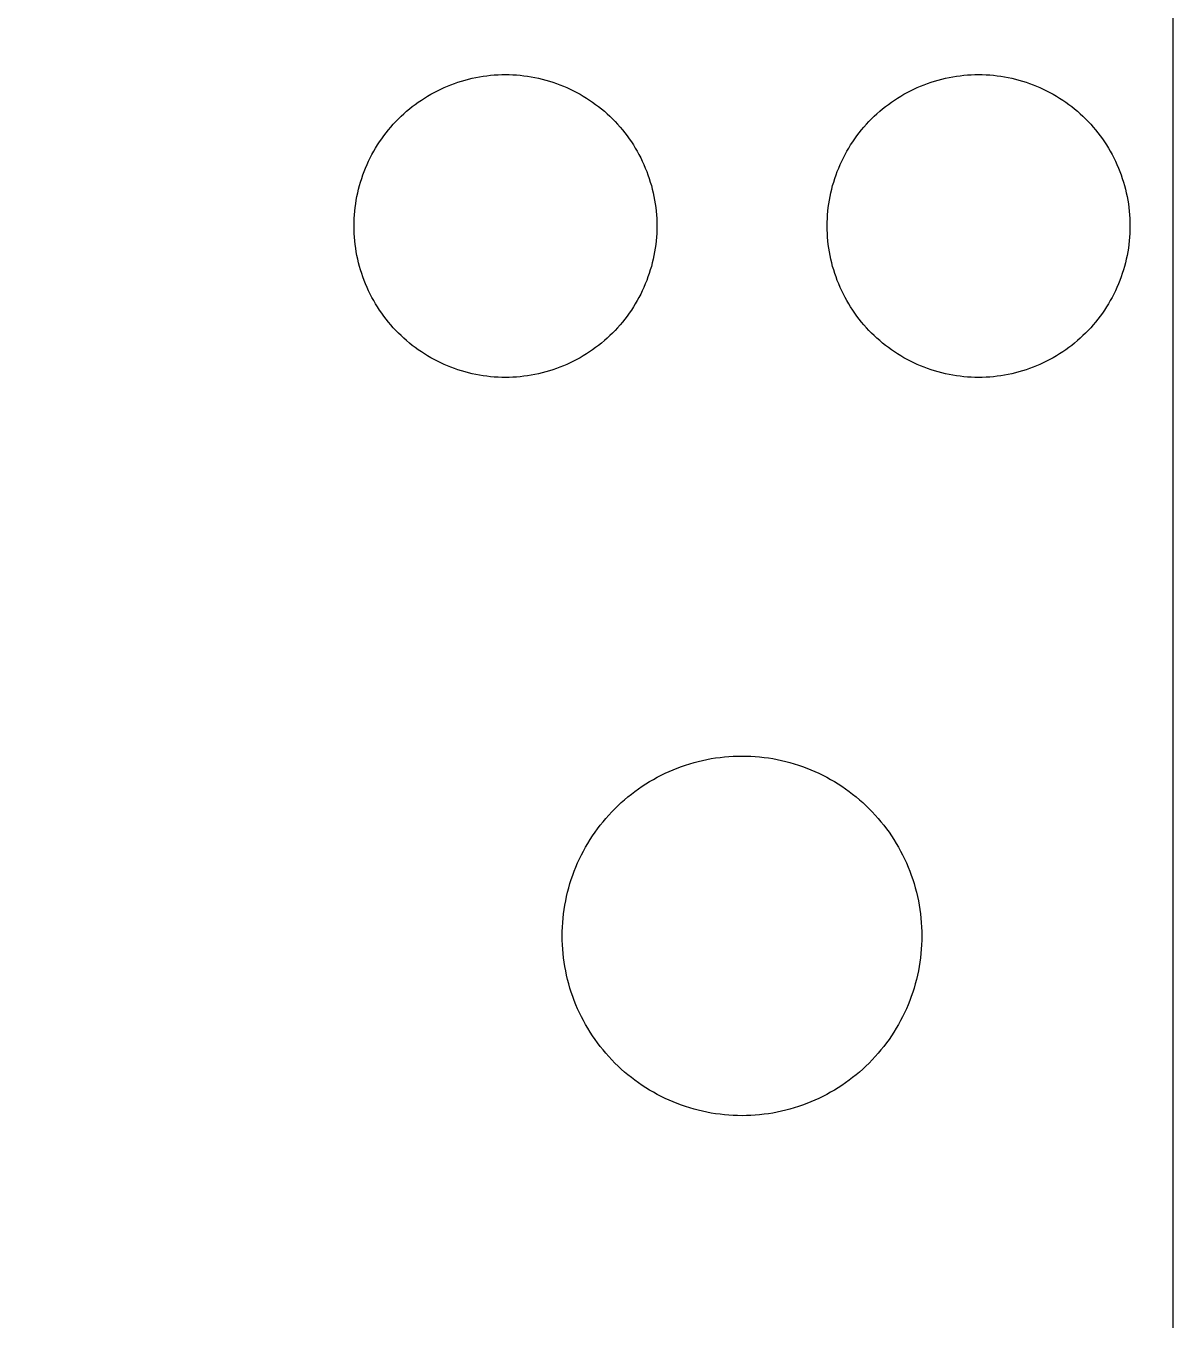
# Model space of a CAD drawing. Extents: x -30 to 30, y -11 to 117.
# Drawn here: x -0.17 to 30.14, y 27.35 to 61.54 of the extents above; entities that cross this region are included whole.
import ezdxf

# ---------------------------------------------------------------- set-up
doc = ezdxf.new("R2010")
doc.units = 0

msp = doc.modelspace()

# ---------------------------------------------------------------- linework, layer by layer
at = {"color": 34, "true_color": 0x008000}
for points in [[(-30.48, -10.999978, 0), (30.139894, -10.999978, 0), (30.139894, 117.499892, 0), (-30.48, 117.499892, 0), (-30.48, -10.999978, 0)], [(8.50011, 56.250078, 0), (8.50138, 56.348122, 0), (8.504936, 56.44642, 0), (8.511032, 56.54421, 0), (8.519414, 56.642254, 0), (8.530082, 56.73979, 0), (8.54329, 56.837072, 0), (8.559038, 56.933846, 0), (8.577072, 57.030366, 0), (8.597392, 57.126378, 0), (8.619998, 57.221882, 0), (8.64489, 57.316878, 0), (8.672322, 57.411112, 0), (8.70204, 57.504838, 0), (8.734044, 57.597548, 0), (8.76808, 57.68975, 0), (8.804656, 57.780682, 0), (8.843264, 57.871106, 0), (8.884158, 57.96026, 0), (8.927338, 58.048398, 0), (8.97255, 58.135774, 0), (9.019794, 58.221626, 0), (9.06907, 58.306462, 0), (9.120632, 58.390028, 0), (9.174226, 58.472324, 0), (9.229852, 58.55335, 0), (9.287256, 58.632852, 0), (9.346692, 58.711084, 0), (9.40816, 58.787538, 0), (9.471152, 58.862722, 0), (9.53643, 58.936382, 0), (9.603232, 59.008264, 0), (9.671558, 59.078622, 0), (9.741916, 59.146948, 0), (9.813798, 59.21375, 0), (9.887458, 59.279028, 0), (9.962642, 59.34202, 0), (10.039096, 59.403488, 0), (10.117328, 59.462924, 0), (10.19683, 59.520328, 0), (10.277856, 59.575954, 0), (10.360152, 59.629548, 0), (10.443718, 59.68111, 0), (10.528554, 59.730386, 0), (10.614406, 59.77763, 0), (10.701782, 59.822842, 0), (10.78992, 59.866022, 0), (10.879074, 59.906916, 0), (10.969498, 59.945524, 0), (11.06043, 59.9821, 0), (11.152632, 60.016136, 0), (11.245342, 60.04814, 0), (11.339068, 60.077858, 0), (11.433302, 60.10529, 0), (11.528298, 60.130182, 0), (11.623802, 60.152788, 0), (11.719814, 60.173108, 0), (11.816334, 60.191142, 0), (11.913108, 60.20689, 0), (12.01039, 60.220098, 0), (12.107926, 60.230766, 0), (12.20597, 60.239148, 0), (12.30376, 60.245244, 0), (12.402058, 60.2488, 0), (12.500102, 60.25007, 0), (12.598146, 60.2488, 0), (12.696444, 60.245244, 0), (12.794234, 60.239148, 0), (12.892278, 60.230766, 0), (12.989814, 60.220098, 0), (13.087096, 60.20689, 0), (13.18387, 60.191142, 0), (13.28039, 60.173108, 0), (13.376402, 60.152788, 0), (13.471906, 60.130182, 0), (13.566902, 60.10529, 0), (13.661136, 60.077858, 0), (13.754862, 60.04814, 0), (13.847572, 60.016136, 0), (13.939774, 59.9821, 0), (14.030706, 59.945524, 0), (14.12113, 59.906916, 0), (14.210284, 59.866022, 0), (14.298422, 59.822842, 0), (14.385798, 59.77763, 0), (14.47165, 59.730386, 0), (14.556486, 59.68111, 0), (14.640052, 59.629548, 0), (14.722348, 59.575954, 0), (14.803374, 59.520328, 0), (14.882876, 59.462924, 0), (14.961108, 59.403488, 0), (15.037562, 59.34202, 0), (15.112746, 59.279028, 0), (15.186406, 59.21375, 0), (15.258288, 59.146948, 0), (15.328646, 59.078622, 0), (15.396972, 59.008264, 0), (15.463774, 58.936382, 0), (15.529052, 58.862722, 0), (15.592044, 58.787538, 0), (15.653512, 58.711084, 0), (15.712948, 58.632852, 0), (15.770352, 58.55335, 0), (15.825978, 58.472324, 0), (15.879572, 58.390028, 0), (15.931134, 58.306462, 0), (15.98041, 58.221626, 0), (16.027654, 58.135774, 0), (16.072866, 58.048398, 0), (16.116046, 57.96026, 0), (16.15694, 57.871106, 0), (16.195548, 57.780682, 0), (16.232124, 57.68975, 0), (16.26616, 57.597548, 0), (16.298164, 57.504838, 0), (16.327882, 57.411112, 0), (16.355314, 57.316878, 0), (16.380206, 57.221882, 0), (16.402812, 57.126378, 0), (16.423132, 57.030366, 0), (16.441166, 56.933846, 0), (16.456914, 56.837072, 0), (16.470122, 56.73979, 0), (16.48079, 56.642254, 0), (16.489172, 56.54421, 0), (16.495268, 56.44642, 0), (16.498824, 56.348122, 0), (16.500094, 56.250078, 0), (16.498824, 56.152034, 0), (16.495268, 56.053736, 0), (16.489172, 55.955946, 0), (16.48079, 55.857902, 0), (16.470122, 55.760366, 0), (16.456914, 55.663084, 0), (16.441166, 55.56631, 0), (16.423132, 55.46979, 0), (16.402812, 55.373778, 0), (16.380206, 55.278274, 0), (16.355314, 55.183278, 0), (16.327882, 55.089044, 0), (16.298164, 54.995318, 0), (16.26616, 54.902608, 0), (16.232124, 54.810406, 0), (16.195548, 54.719474, 0), (16.15694, 54.62905, 0), (16.116046, 54.539896, 0), (16.072866, 54.451758, 0), (16.027654, 54.364382, 0), (15.98041, 54.27853, 0), (15.931134, 54.193694, 0), (15.879572, 54.110128, 0), (15.825978, 54.027832, 0), (15.770352, 53.946806, 0), (15.712948, 53.867304, 0), (15.653512, 53.789072, 0), (15.592044, 53.712618, 0), (15.529052, 53.637434, 0), (15.463774, 53.563774, 0), (15.396972, 53.491892, 0), (15.328646, 53.421534, 0), (15.258288, 53.353208, 0), (15.186406, 53.286406, 0), (15.112746, 53.221128, 0), (15.037562, 53.158136, 0), (14.961108, 53.096668, 0), (14.882876, 53.037232, 0), (14.803374, 52.979828, 0), (14.722348, 52.924202, 0), (14.640052, 52.870608, 0), (14.556486, 52.819046, 0), (14.47165, 52.76977, 0), (14.385798, 52.722526, 0), (14.298422, 52.677314, 0), (14.210284, 52.634134, 0), (14.12113, 52.59324, 0), (14.030706, 52.554632, 0), (13.939774, 52.518056, 0), (13.847572, 52.48402, 0), (13.754862, 52.452016, 0), (13.661136, 52.422298, 0), (13.566902, 52.394866, 0), (13.471906, 52.369974, 0), (13.376402, 52.347368, 0), (13.28039, 52.327048, 0), (13.18387, 52.309014, 0), (13.087096, 52.293266, 0), (12.989814, 52.280058, 0), (12.892278, 52.26939, 0), (12.794234, 52.261008, 0), (12.696444, 52.254912, 0), (12.598146, 52.251356, 0), (12.500102, 52.250086, 0), (12.402058, 52.251356, 0), (12.30376, 52.254912, 0), (12.20597, 52.261008, 0), (12.107926, 52.26939, 0), (12.01039, 52.280058, 0), (11.913108, 52.293266, 0), (11.816334, 52.309014, 0), (11.719814, 52.327048, 0), (11.623802, 52.347368, 0), (11.528298, 52.369974, 0), (11.433302, 52.394866, 0), (11.339068, 52.422298, 0), (11.245342, 52.452016, 0), (11.152632, 52.48402, 0), (11.06043, 52.518056, 0), (10.969498, 52.554632, 0), (10.879074, 52.59324, 0), (10.78992, 52.634134, 0), (10.701782, 52.677314, 0), (10.614406, 52.722526, 0), (10.528554, 52.76977, 0), (10.443718, 52.819046, 0), (10.360152, 52.870608, 0), (10.277856, 52.924202, 0), (10.19683, 52.979828, 0), (10.117328, 53.037232, 0), (10.039096, 53.096668, 0), (9.962642, 53.158136, 0), (9.887458, 53.221128, 0), (9.813798, 53.286406, 0), (9.741916, 53.353208, 0), (9.671558, 53.421534, 0), (9.603232, 53.491892, 0), (9.53643, 53.563774, 0), (9.471152, 53.637434, 0), (9.40816, 53.712618, 0), (9.346692, 53.789072, 0), (9.287256, 53.867304, 0), (9.229852, 53.946806, 0), (9.174226, 54.027832, 0), (9.120632, 54.110128, 0), (9.06907, 54.193694, 0), (9.019794, 54.27853, 0), (8.97255, 54.364382, 0), (8.927338, 54.451758, 0), (8.884158, 54.539896, 0), (8.843264, 54.62905, 0), (8.804656, 54.719474, 0), (8.76808, 54.810406, 0), (8.734044, 54.902608, 0), (8.70204, 54.995318, 0), (8.672322, 55.089044, 0), (8.64489, 55.183278, 0), (8.619998, 55.278274, 0), (8.597392, 55.373778, 0), (8.577072, 55.46979, 0), (8.559038, 55.56631, 0), (8.54329, 55.663084, 0), (8.530082, 55.760366, 0), (8.519414, 55.857902, 0), (8.511032, 55.955946, 0), (8.504936, 56.053736, 0), (8.50138, 56.152034, 0), (8.50011, 56.250078, 0)], [(20.999958, 56.250078, 0), (21.001228, 56.348122, 0), (21.004784, 56.44642, 0), (21.01088, 56.54421, 0), (21.019262, 56.642254, 0), (21.02993, 56.73979, 0), (21.043138, 56.837072, 0), (21.058886, 56.933846, 0), (21.07692, 57.030366, 0), (21.09724, 57.126378, 0), (21.119846, 57.221882, 0), (21.144738, 57.316878, 0), (21.17217, 57.411112, 0), (21.201888, 57.504838, 0), (21.233892, 57.597548, 0), (21.267928, 57.68975, 0), (21.304504, 57.780682, 0), (21.343112, 57.871106, 0), (21.384006, 57.96026, 0), (21.427186, 58.048398, 0), (21.472398, 58.135774, 0), (21.519642, 58.221626, 0), (21.568918, 58.306462, 0), (21.62048, 58.390028, 0), (21.674074, 58.472324, 0), (21.7297, 58.55335, 0), (21.787104, 58.632852, 0), (21.84654, 58.711084, 0), (21.908008, 58.787538, 0), (21.971, 58.862722, 0), (22.036278, 58.936382, 0), (22.10308, 59.008264, 0), (22.171406, 59.078622, 0), (22.241764, 59.146948, 0), (22.313646, 59.21375, 0), (22.387306, 59.279028, 0), (22.46249, 59.34202, 0), (22.538944, 59.403488, 0), (22.617176, 59.462924, 0), (22.696678, 59.520328, 0), (22.777704, 59.575954, 0), (22.86, 59.629548, 0), (22.943566, 59.68111, 0), (23.028402, 59.730386, 0), (23.114254, 59.77763, 0), (23.20163, 59.822842, 0), (23.289768, 59.866022, 0), (23.378922, 59.906916, 0), (23.469346, 59.945524, 0), (23.560278, 59.9821, 0), (23.65248, 60.016136, 0), (23.74519, 60.04814, 0), (23.838916, 60.077858, 0), (23.93315, 60.10529, 0), (24.028146, 60.130182, 0), (24.12365, 60.152788, 0), (24.219662, 60.173108, 0), (24.316182, 60.191142, 0), (24.412956, 60.20689, 0), (24.510238, 60.220098, 0), (24.607774, 60.230766, 0), (24.705818, 60.239148, 0), (24.803608, 60.245244, 0), (24.901906, 60.2488, 0), (24.99995, 60.25007, 0), (25.097994, 60.2488, 0), (25.196292, 60.245244, 0), (25.294082, 60.239148, 0), (25.392126, 60.230766, 0), (25.489662, 60.220098, 0), (25.586944, 60.20689, 0), (25.683718, 60.191142, 0), (25.780238, 60.173108, 0), (25.87625, 60.152788, 0), (25.971754, 60.130182, 0), (26.06675, 60.10529, 0), (26.160984, 60.077858, 0), (26.25471, 60.04814, 0), (26.34742, 60.016136, 0), (26.439622, 59.9821, 0), (26.530554, 59.945524, 0), (26.620978, 59.906916, 0), (26.710132, 59.866022, 0), (26.79827, 59.822842, 0), (26.885646, 59.77763, 0), (26.971498, 59.730386, 0), (27.056334, 59.68111, 0), (27.1399, 59.629548, 0), (27.222196, 59.575954, 0), (27.303222, 59.520328, 0), (27.382724, 59.462924, 0), (27.460956, 59.403488, 0), (27.53741, 59.34202, 0), (27.612594, 59.279028, 0), (27.686254, 59.21375, 0), (27.758136, 59.146948, 0), (27.828494, 59.078622, 0), (27.89682, 59.008264, 0), (27.963622, 58.936382, 0), (28.0289, 58.862722, 0), (28.091892, 58.787538, 0), (28.15336, 58.711084, 0), (28.212796, 58.632852, 0), (28.2702, 58.55335, 0), (28.325826, 58.472324, 0), (28.37942, 58.390028, 0), (28.430982, 58.306462, 0), (28.480258, 58.221626, 0), (28.527502, 58.135774, 0), (28.572714, 58.048398, 0), (28.615894, 57.96026, 0), (28.656788, 57.871106, 0), (28.695396, 57.780682, 0), (28.731972, 57.68975, 0), (28.766008, 57.597548, 0), (28.798012, 57.504838, 0), (28.82773, 57.411112, 0), (28.855162, 57.316878, 0), (28.880054, 57.221882, 0), (28.90266, 57.126378, 0), (28.92298, 57.030366, 0), (28.941014, 56.933846, 0), (28.956762, 56.837072, 0), (28.96997, 56.73979, 0), (28.980638, 56.642254, 0), (28.98902, 56.54421, 0), (28.995116, 56.44642, 0), (28.998672, 56.348122, 0), (28.999942, 56.250078, 0), (28.998672, 56.152034, 0), (28.995116, 56.053736, 0), (28.98902, 55.955946, 0), (28.980638, 55.857902, 0), (28.96997, 55.760366, 0), (28.956762, 55.663084, 0), (28.941014, 55.56631, 0), (28.92298, 55.46979, 0), (28.90266, 55.373778, 0), (28.880054, 55.278274, 0), (28.855162, 55.183278, 0), (28.82773, 55.089044, 0), (28.798012, 54.995318, 0), (28.766008, 54.902608, 0), (28.731972, 54.810406, 0), (28.695396, 54.719474, 0), (28.656788, 54.62905, 0), (28.615894, 54.539896, 0), (28.572714, 54.451758, 0), (28.527502, 54.364382, 0), (28.480258, 54.27853, 0), (28.430982, 54.193694, 0), (28.37942, 54.110128, 0), (28.325826, 54.027832, 0), (28.2702, 53.946806, 0), (28.212796, 53.867304, 0), (28.15336, 53.789072, 0), (28.091892, 53.712618, 0), (28.0289, 53.637434, 0), (27.963622, 53.563774, 0), (27.89682, 53.491892, 0), (27.828494, 53.421534, 0), (27.758136, 53.353208, 0), (27.686254, 53.286406, 0), (27.612594, 53.221128, 0), (27.53741, 53.158136, 0), (27.460956, 53.096668, 0), (27.382724, 53.037232, 0), (27.303222, 52.979828, 0), (27.222196, 52.924202, 0), (27.1399, 52.870608, 0), (27.056334, 52.819046, 0), (26.971498, 52.76977, 0), (26.885646, 52.722526, 0), (26.79827, 52.677314, 0), (26.710132, 52.634134, 0), (26.620978, 52.59324, 0), (26.530554, 52.554632, 0), (26.439622, 52.518056, 0), (26.34742, 52.48402, 0), (26.25471, 52.452016, 0), (26.160984, 52.422298, 0), (26.06675, 52.394866, 0), (25.971754, 52.369974, 0), (25.87625, 52.347368, 0), (25.780238, 52.327048, 0), (25.683718, 52.309014, 0), (25.586944, 52.293266, 0), (25.489662, 52.280058, 0), (25.392126, 52.26939, 0), (25.294082, 52.261008, 0), (25.196292, 52.254912, 0), (25.097994, 52.251356, 0), (24.99995, 52.250086, 0), (24.901906, 52.251356, 0), (24.803608, 52.254912, 0), (24.705818, 52.261008, 0), (24.607774, 52.26939, 0), (24.510238, 52.280058, 0), (24.412956, 52.293266, 0), (24.316182, 52.309014, 0), (24.219662, 52.327048, 0), (24.12365, 52.347368, 0), (24.028146, 52.369974, 0), (23.93315, 52.394866, 0), (23.838916, 52.422298, 0), (23.74519, 52.452016, 0), (23.65248, 52.48402, 0), (23.560278, 52.518056, 0), (23.469346, 52.554632, 0), (23.378922, 52.59324, 0), (23.289768, 52.634134, 0), (23.20163, 52.677314, 0), (23.114254, 52.722526, 0), (23.028402, 52.76977, 0), (22.943566, 52.819046, 0), (22.86, 52.870608, 0), (22.777704, 52.924202, 0), (22.696678, 52.979828, 0), (22.617176, 53.037232, 0), (22.538944, 53.096668, 0), (22.46249, 53.158136, 0), (22.387306, 53.221128, 0), (22.313646, 53.286406, 0), (22.241764, 53.353208, 0), (22.171406, 53.421534, 0), (22.10308, 53.491892, 0), (22.036278, 53.563774, 0), (21.971, 53.637434, 0), (21.908008, 53.712618, 0), (21.84654, 53.789072, 0), (21.787104, 53.867304, 0), (21.7297, 53.946806, 0), (21.674074, 54.027832, 0), (21.62048, 54.110128, 0), (21.568918, 54.193694, 0), (21.519642, 54.27853, 0), (21.472398, 54.364382, 0), (21.427186, 54.451758, 0), (21.384006, 54.539896, 0), (21.343112, 54.62905, 0), (21.304504, 54.719474, 0), (21.267928, 54.810406, 0), (21.233892, 54.902608, 0), (21.201888, 54.995318, 0), (21.17217, 55.089044, 0), (21.144738, 55.183278, 0), (21.119846, 55.278274, 0), (21.09724, 55.373778, 0), (21.07692, 55.46979, 0), (21.058886, 55.56631, 0), (21.043138, 55.663084, 0), (21.02993, 55.760366, 0), (21.019262, 55.857902, 0), (21.01088, 55.955946, 0), (21.004784, 56.053736, 0), (21.001228, 56.152034, 0), (20.999958, 56.250078, 0)], [(13.999972, 37.500052, 0), (14.001496, 37.616638, 0), (14.005814, 37.733224, 0), (14.012926, 37.849556, 0), (14.022832, 37.965634, 0), (14.035786, 38.081458, 0), (14.05128, 38.197028, 0), (14.069822, 38.31209, 0), (14.091158, 38.426644, 0), (14.115288, 38.54069, 0), (14.142212, 38.654228, 0), (14.17193, 38.767004, 0), (14.204442, 38.879018, 0), (14.239748, 38.990016, 0), (14.277594, 39.100252, 0), (14.318234, 39.209472, 0), (14.361668, 39.31793, 0), (14.407388, 39.424864, 0), (14.455902, 39.531036, 0), (14.50721, 39.635684, 0), (14.560804, 39.739316, 0), (14.617192, 39.841424, 0), (14.675866, 39.942008, 0), (14.736826, 40.041322, 0), (14.80058, 40.139112, 0), (14.866366, 40.235124, 0), (14.934692, 40.329612, 0), (15.005304, 40.422322, 0), (15.078202, 40.513508, 0), (15.153132, 40.602662, 0), (15.230348, 40.690038, 0), (15.30985, 40.775382, 0), (15.39113, 40.858948, 0), (15.474696, 40.940228, 0), (15.56004, 41.01973, 0), (15.647416, 41.096946, 0), (15.73657, 41.171876, 0), (15.827756, 41.244774, 0), (15.920466, 41.315386, 0), (16.014954, 41.383712, 0), (16.110966, 41.449498, 0), (16.208756, 41.513252, 0), (16.30807, 41.574212, 0), (16.408654, 41.632886, 0), (16.510762, 41.689274, 0), (16.614394, 41.742868, 0), (16.719042, 41.794176, 0), (16.825214, 41.84269, 0), (16.932148, 41.88841, 0), (17.040606, 41.931844, 0), (17.149826, 41.972484, 0), (17.260062, 42.01033, 0), (17.37106, 42.045636, 0), (17.483074, 42.078148, 0), (17.59585, 42.107866, 0), (17.709388, 42.13479, 0), (17.823434, 42.15892, 0), (17.937988, 42.180256, 0), (18.05305, 42.198798, 0), (18.16862, 42.214292, 0), (18.284444, 42.227246, 0), (18.400522, 42.237152, 0), (18.516854, 42.244264, 0), (18.63344, 42.248582, 0), (18.750026, 42.250106, 0), (18.866612, 42.248582, 0), (18.983198, 42.244264, 0), (19.09953, 42.237152, 0), (19.215608, 42.227246, 0), (19.331432, 42.214292, 0), (19.447002, 42.198798, 0), (19.562064, 42.180256, 0), (19.676618, 42.15892, 0), (19.790664, 42.13479, 0), (19.904202, 42.107866, 0), (20.016978, 42.078148, 0), (20.128992, 42.045636, 0), (20.23999, 42.01033, 0), (20.350226, 41.972484, 0), (20.459446, 41.931844, 0), (20.567904, 41.88841, 0), (20.674838, 41.84269, 0), (20.78101, 41.794176, 0), (20.885658, 41.742868, 0), (20.98929, 41.689274, 0), (21.091398, 41.632886, 0), (21.191982, 41.574212, 0), (21.291296, 41.513252, 0), (21.389086, 41.449498, 0), (21.485098, 41.383712, 0), (21.579586, 41.315386, 0), (21.672296, 41.244774, 0), (21.763482, 41.171876, 0), (21.852636, 41.096946, 0), (21.940012, 41.01973, 0), (22.025356, 40.940228, 0), (22.108922, 40.858948, 0), (22.190202, 40.775382, 0), (22.269704, 40.690038, 0), (22.34692, 40.602662, 0), (22.42185, 40.513508, 0), (22.494748, 40.422322, 0), (22.56536, 40.329612, 0), (22.633686, 40.235124, 0), (22.699472, 40.139112, 0), (22.763226, 40.041322, 0), (22.824186, 39.942008, 0), (22.88286, 39.841424, 0), (22.939248, 39.739316, 0), (22.992842, 39.635684, 0), (23.04415, 39.531036, 0), (23.092664, 39.424864, 0), (23.138384, 39.31793, 0), (23.181818, 39.209472, 0), (23.222458, 39.100252, 0), (23.260304, 38.990016, 0), (23.29561, 38.879018, 0), (23.328122, 38.767004, 0), (23.35784, 38.654228, 0), (23.384764, 38.54069, 0), (23.408894, 38.426644, 0), (23.43023, 38.31209, 0), (23.448772, 38.197028, 0), (23.464266, 38.081458, 0), (23.47722, 37.965634, 0), (23.487126, 37.849556, 0), (23.494238, 37.733224, 0), (23.498556, 37.616638, 0), (23.50008, 37.500052, 0), (23.498556, 37.383466, 0), (23.494238, 37.26688, 0), (23.487126, 37.150548, 0), (23.47722, 37.03447, 0), (23.464266, 36.918646, 0), (23.448772, 36.803076, 0), (23.43023, 36.688014, 0), (23.408894, 36.57346, 0), (23.384764, 36.459414, 0), (23.35784, 36.345876, 0), (23.328122, 36.2331, 0), (23.29561, 36.121086, 0), (23.260304, 36.010088, 0), (23.222458, 35.899852, 0), (23.181818, 35.790632, 0), (23.138384, 35.682174, 0), (23.092664, 35.57524, 0), (23.04415, 35.469068, 0), (22.992842, 35.36442, 0), (22.939248, 35.260788, 0), (22.88286, 35.15868, 0), (22.824186, 35.058096, 0), (22.763226, 34.958782, 0), (22.699472, 34.860992, 0), (22.633686, 34.76498, 0), (22.56536, 34.670492, 0), (22.494748, 34.577782, 0), (22.42185, 34.486596, 0), (22.34692, 34.397442, 0), (22.269704, 34.310066, 0), (22.190202, 34.224722, 0), (22.108922, 34.141156, 0), (22.025356, 34.059876, 0), (21.940012, 33.980374, 0), (21.852636, 33.903158, 0), (21.763482, 33.828228, 0), (21.672296, 33.75533, 0), (21.579586, 33.684718, 0), (21.485098, 33.616392, 0), (21.389086, 33.550606, 0), (21.291296, 33.486852, 0), (21.191982, 33.425892, 0), (21.091398, 33.367218, 0), (20.98929, 33.31083, 0), (20.885658, 33.257236, 0), (20.78101, 33.205928, 0), (20.674838, 33.157414, 0), (20.567904, 33.111694, 0), (20.459446, 33.06826, 0), (20.350226, 33.02762, 0), (20.23999, 32.989774, 0), (20.128992, 32.954468, 0), (20.016978, 32.921956, 0), (19.904202, 32.892238, 0), (19.790664, 32.865314, 0), (19.676618, 32.841184, 0), (19.562064, 32.819848, 0), (19.447002, 32.801306, 0), (19.331432, 32.785812, 0), (19.215608, 32.772858, 0), (19.09953, 32.762952, 0), (18.983198, 32.75584, 0), (18.866612, 32.751522, 0), (18.750026, 32.749998, 0), (18.63344, 32.751522, 0), (18.516854, 32.75584, 0), (18.400522, 32.762952, 0), (18.284444, 32.772858, 0), (18.16862, 32.785812, 0), (18.05305, 32.801306, 0), (17.937988, 32.819848, 0), (17.823434, 32.841184, 0), (17.709388, 32.865314, 0), (17.59585, 32.892238, 0), (17.483074, 32.921956, 0), (17.37106, 32.954468, 0), (17.260062, 32.989774, 0), (17.149826, 33.02762, 0), (17.040606, 33.06826, 0), (16.932148, 33.111694, 0), (16.825214, 33.157414, 0), (16.719042, 33.205928, 0), (16.614394, 33.257236, 0), (16.510762, 33.31083, 0), (16.408654, 33.367218, 0), (16.30807, 33.425892, 0), (16.208756, 33.486852, 0), (16.110966, 33.550606, 0), (16.014954, 33.616392, 0), (15.920466, 33.684718, 0), (15.827756, 33.75533, 0), (15.73657, 33.828228, 0), (15.647416, 33.903158, 0), (15.56004, 33.980374, 0), (15.474696, 34.059876, 0), (15.39113, 34.141156, 0), (15.30985, 34.224722, 0), (15.230348, 34.310066, 0), (15.153132, 34.397442, 0), (15.078202, 34.486596, 0), (15.005304, 34.577782, 0), (14.934692, 34.670492, 0), (14.866366, 34.76498, 0), (14.80058, 34.860992, 0), (14.736826, 34.958782, 0), (14.675866, 35.058096, 0), (14.617192, 35.15868, 0), (14.560804, 35.260788, 0), (14.50721, 35.36442, 0), (14.455902, 35.469068, 0), (14.407388, 35.57524, 0), (14.361668, 35.682174, 0), (14.318234, 35.790632, 0), (14.277594, 35.899852, 0), (14.239748, 36.010088, 0), (14.204442, 36.121086, 0), (14.17193, 36.2331, 0), (14.142212, 36.345876, 0), (14.115288, 36.459414, 0), (14.091158, 36.57346, 0), (14.069822, 36.688014, 0), (14.05128, 36.803076, 0), (14.035786, 36.918646, 0), (14.022832, 37.03447, 0), (14.012926, 37.150548, 0), (14.005814, 37.26688, 0), (14.001496, 37.383466, 0), (13.999972, 37.500052, 0)]]:
    msp.add_polyline3d(points, close=True, dxfattribs=at)
at = {"color": 5, "true_color": 0x0000ff}
msp.add_polyline3d([(30.13989, -10.99997, 0), (30.13989, 117.49989, 0), (-30.47999, 117.49989, 0), (-30.47999, -10.99997, 0), (30.13989, -10.99997, 0)], close=True, dxfattribs=at)

doc.saveas('drawing.dxf')
